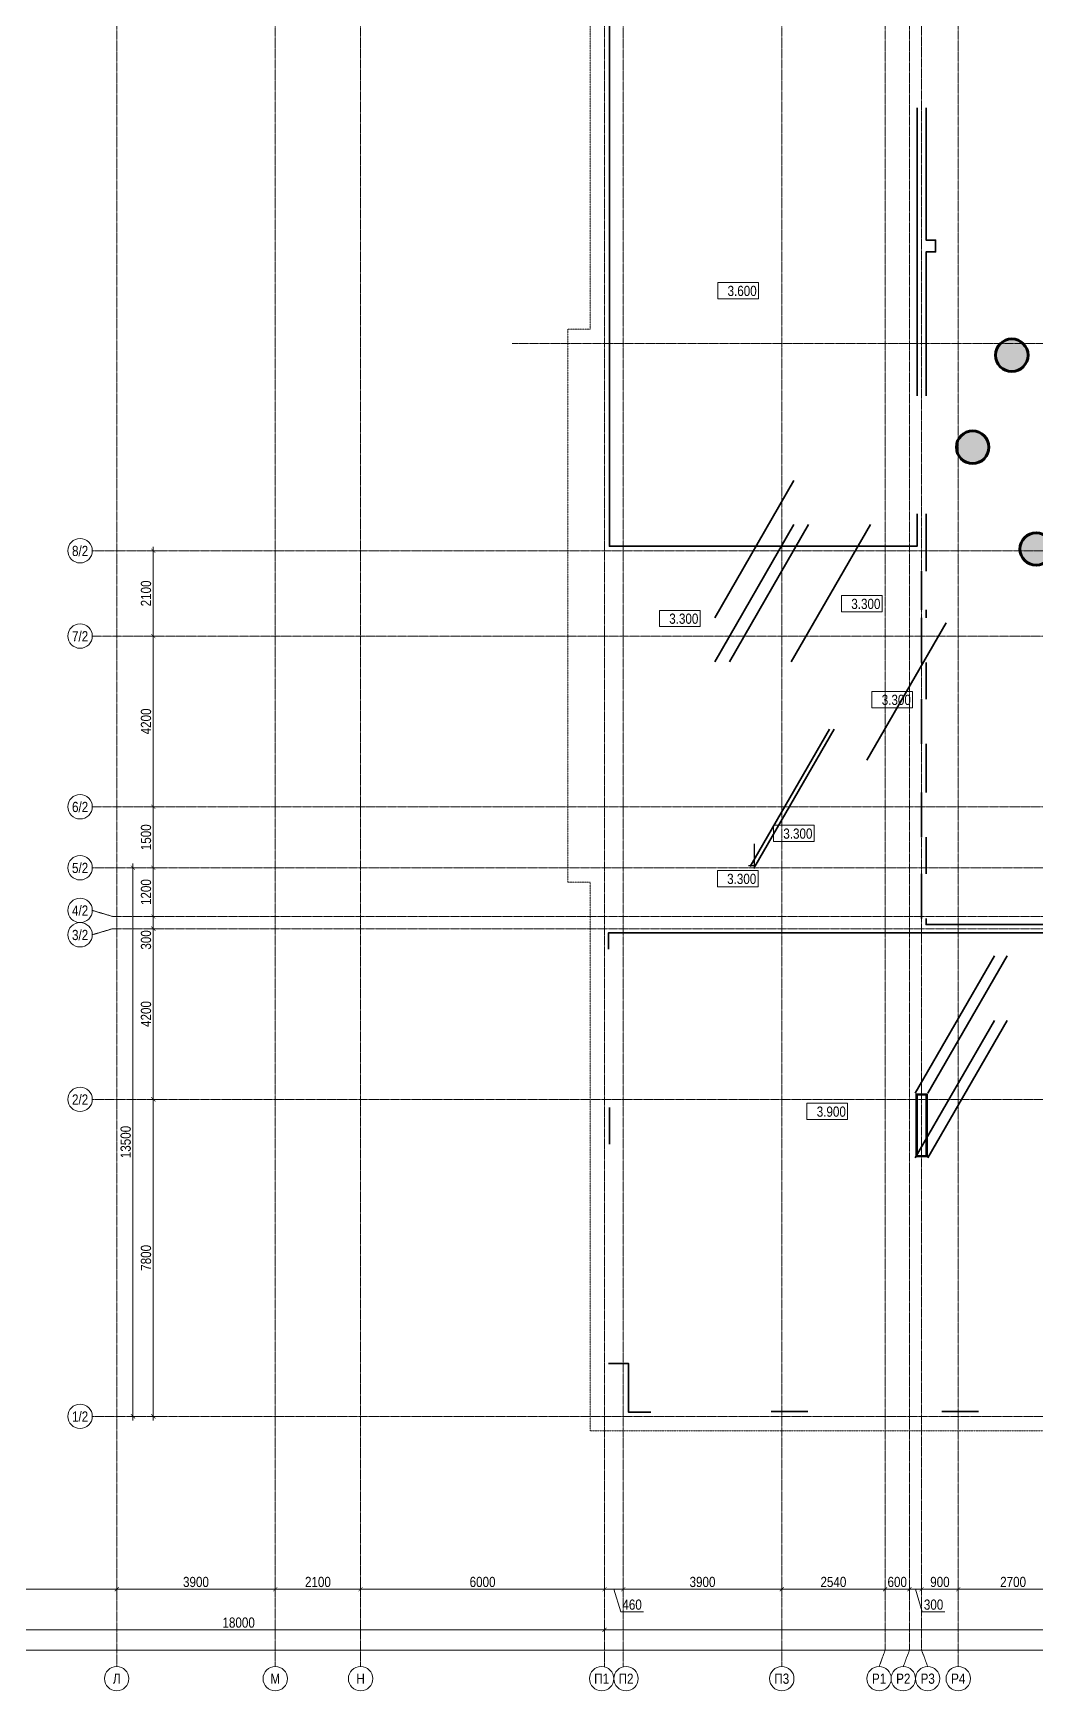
# Model space of a CAD drawing. Header units: millimetres. Extents: x -328335 to 1460319, y -208171 to 164069.
# Drawn here: x 31545 to 56209, y -6755 to 34037 of the extents above; entities that cross this region are included whole.
import ezdxf
from ezdxf import colors
from ezdxf.entities.mleader import LeaderData, LeaderLine
from ezdxf.enums import TextEntityAlignment as Align
from ezdxf.math import Vec2, Vec3

# ---------------------------------------------------------------- set-up
doc = ezdxf.new("R2010")
doc.units = ezdxf.units.MM
doc.header["$LTSCALE"] = 0.5
doc.linetypes.add('CENTER', pattern=[50.8, 31.75, -6.35, 6.35, -6.35])
doc.linetypes.add('DASHED', pattern=[19.05, 12.7, -6.35])
doc.layers.get('Defpoints').update_dxf_attribs({"color": 140})
for name, color, linetype, lineweight in [('АИ_Плинтус', 3, 'Continuous', 9), ('АР6_потолок_отм', 5, 'Continuous', 5), ('АЦ_Бафы', 8, 'Continuous', 0), ('АЦ_Выноски', 7, 'Continuous', 5), ('АЦ_Стены', 8, 'Continuous', 70), ('РД_Оси_размер', 8, 'Continuous', 0)]:
    doc.layers.add(name, color=color, linetype=linetype, lineweight=lineweight)
doc.layers.add('АИ_Т_Профиль', color=2, linetype='Continuous', lineweight=40, true_color=0xffff00)
doc.layers.add('РД_Оси_100', color=7, linetype='Continuous', lineweight=0, true_color=0x525252)
doc.layers.add('АР6_Г_профиль плитки', color=220, linetype='Continuous', lineweight=35, plot=False)
doc.layers.add('АР_Делит', color=120, linetype='Continuous', lineweight=0, plot=False)
doc.styles.add('Arial_Narrow_08', font='ARIALN.TTF', dxfattribs={"width": 0.8})
doc.styles.add('style1', font='ARIALN.TTF')
doc.styles.add('ккк', font='isocpeur.ttf', dxfattribs={"width": 0.85, "oblique": 15})
doc.dimstyles.new('Dim100_ареал', dxfattribs={"dimscale": 100, "dimtxt": 2.5, "dimasz": 1, "dimexe": 1, "dimexo": 1, "dimgap": 0.5, "dimtad": 1, "dimzin": 12, "dimdsep": 46, "dimtxsty": 'style1', "dimblk": 'ARCHTICK', "dimcen": 1, "dimdle": 1, "dimaunit": 1, "dimadec": 0, "dimazin": 3, "dimtfac": 1, "dimtmove": 1, "dimatfit": 3, "dimldrblk": 'OPEN30', "dimfxl": 2, "dimfxlon": 1, "dimtolj": 1, "dimtzin": 0, "dimlwd": 5, "dimlwe": 5, "dimarcsym": 0})

# ---------------------------------------------------------------- blocks, each defined once
blk = doc.blocks.new('A-iden')
at = {"linetype": 'Continuous', "lineweight": 5}
blk.add_circle((0, -4), 3, dxfattribs=at)
at = {"color": 0, "linetype": 'Continuous', "lineweight": 20, "style": 'ккк', "width": 0.85}
blk.add_attdef('ID', text='', height=4, dxfattribs=at).set_placement((0.31, -3.85), align=Align.MIDDLE_CENTER)
blk = doc.blocks.new('_ArchTick')
at = {"color": 0, "linetype": 'ByBlock', "const_width": 0.15}
blk.add_lwpolyline([(-0.5, -0.5), (0.5, 0.5)], dxfattribs=at)
blk = doc.blocks.new('*D265')
at = {"layer": 'Defpoints', "color": 0, "transparency": 16777216}
for p in [(28500, -3255), (33600, -3255), (33600, -4255)]:
    blk.add_point(p, dxfattribs=at)
at = {"layer": 'РД_Оси_размер', "color": 0, "lineweight": 5, "transparency": 16777216}
for p, q in [((28500, -4055), (28500, -4355)), ((33600, -4055), (33600, -4355)), ((28400, -4255), (33700, -4255))]:
    blk.add_line(p, q, dxfattribs=at)
at = {"layer": 'РД_Оси_размер', "color": 0, "lineweight": 5, "transparency": 16777216, "xscale": 100, "yscale": 100, "zscale": 100, "rotation": 180}
blk.add_blockref('_ArchTick', (28500, -4255), dxfattribs=at)
at = {"layer": 'РД_Оси_размер', "color": 0, "lineweight": 5, "transparency": 16777216, "xscale": 100, "yscale": 100, "zscale": 100}
blk.add_blockref('_ArchTick', (33600, -4255), dxfattribs=at)
at = {"layer": 'РД_Оси_размер', "color": 0, "transparency": 16777216, "insert": (31050, -4077), "char_height": 250, "attachment_point": 5, "style": 'style1'}
blk.add_mtext('\\A1;5100', dxfattribs=at)
blk = doc.blocks.new('_Open30')
at = {"color": 0, "linetype": 'ByBlock', "lineweight": -2}
for p, q in [((-1, 0.27), (0, 0)), ((0, 0), (-1, -0.27)), ((0, 0), (-1, 0))]:
    blk.add_line(p, q, dxfattribs=at)
blk = doc.blocks.new('*D266')
at = {"layer": 'Defpoints', "color": 0, "transparency": 16777216}
for p in [(33600, -3255), (37500, -3255), (37500, -4255)]:
    blk.add_point(p, dxfattribs=at)
at = {"layer": 'РД_Оси_размер', "color": 0, "lineweight": 5, "transparency": 16777216}
for p, q in [((33600, -4055), (33600, -4355)), ((37500, -4055), (37500, -4355)), ((33500, -4255), (37600, -4255))]:
    blk.add_line(p, q, dxfattribs=at)
at = {"layer": 'РД_Оси_размер', "color": 0, "lineweight": 5, "transparency": 16777216, "xscale": 100, "yscale": 100, "zscale": 100, "rotation": 180}
blk.add_blockref('_ArchTick', (33600, -4255), dxfattribs=at)
at = {"layer": 'РД_Оси_размер', "color": 0, "lineweight": 5, "transparency": 16777216, "xscale": 100, "yscale": 100, "zscale": 100}
blk.add_blockref('_ArchTick', (37500, -4255), dxfattribs=at)
at = {"layer": 'РД_Оси_размер', "color": 0, "transparency": 16777216, "insert": (35550, -4077), "char_height": 250, "attachment_point": 5, "style": 'style1'}
blk.add_mtext('\\A1;3900', dxfattribs=at)
blk = doc.blocks.new('*D267')
at = {"layer": 'Defpoints', "color": 0, "transparency": 16777216}
for p in [(37500, -3255), (39600, -3255), (39600, -4255)]:
    blk.add_point(p, dxfattribs=at)
at = {"layer": 'РД_Оси_размер', "color": 0, "lineweight": 5, "transparency": 16777216}
for p, q in [((37500, -4055), (37500, -4355)), ((39600, -4055), (39600, -4355)), ((37400, -4255), (39700, -4255))]:
    blk.add_line(p, q, dxfattribs=at)
at = {"layer": 'РД_Оси_размер', "color": 0, "lineweight": 5, "transparency": 16777216, "xscale": 100, "yscale": 100, "zscale": 100, "rotation": 180}
blk.add_blockref('_ArchTick', (37500, -4255), dxfattribs=at)
at = {"layer": 'РД_Оси_размер', "color": 0, "lineweight": 5, "transparency": 16777216, "xscale": 100, "yscale": 100, "zscale": 100}
blk.add_blockref('_ArchTick', (39600, -4255), dxfattribs=at)
at = {"layer": 'РД_Оси_размер', "color": 0, "transparency": 16777216, "insert": (38550, -4077), "char_height": 250, "attachment_point": 5, "style": 'style1'}
blk.add_mtext('\\A1;2100', dxfattribs=at)
blk = doc.blocks.new('*D268')
at = {"layer": 'Defpoints', "color": 0, "transparency": 16777216}
for p in [(39600, -3255), (45600, -3255), (45600, -4255)]:
    blk.add_point(p, dxfattribs=at)
at = {"layer": 'РД_Оси_размер', "color": 0, "lineweight": 5, "transparency": 16777216}
for p, q in [((39600, -4055), (39600, -4355)), ((45600, -4055), (45600, -4355)), ((39500, -4255), (45700, -4255))]:
    blk.add_line(p, q, dxfattribs=at)
at = {"layer": 'РД_Оси_размер', "color": 0, "lineweight": 5, "transparency": 16777216, "xscale": 100, "yscale": 100, "zscale": 100, "rotation": 180}
blk.add_blockref('_ArchTick', (39600, -4255), dxfattribs=at)
at = {"layer": 'РД_Оси_размер', "color": 0, "lineweight": 5, "transparency": 16777216, "xscale": 100, "yscale": 100, "zscale": 100}
blk.add_blockref('_ArchTick', (45600, -4255), dxfattribs=at)
at = {"layer": 'РД_Оси_размер', "color": 0, "transparency": 16777216, "insert": (42600, -4077), "char_height": 250, "attachment_point": 5, "style": 'style1'}
blk.add_mtext('\\A1;6000', dxfattribs=at)
blk = doc.blocks.new('*D269')
at = {"layer": 'Defpoints', "color": 0, "transparency": 16777216}
for p in [(45600, -3255), (46060, -3255), (46060, -4255)]:
    blk.add_point(p, dxfattribs=at)
at = {"layer": 'РД_Оси_размер', "color": 0, "lineweight": 5, "transparency": 16777216}
for p, q in [((45600, -4055), (45600, -4355)), ((46060, -4055), (46060, -4355)), ((45500, -4255), (46160, -4255)), ((45830, -4255), (45997, -4813)), ((45997, -4813), (46558, -4813))]:
    blk.add_line(p, q, dxfattribs=at)
at = {"layer": 'РД_Оси_размер', "color": 0, "lineweight": 5, "transparency": 16777216, "xscale": 100, "yscale": 100, "zscale": 100, "rotation": 180}
blk.add_blockref('_ArchTick', (45600, -4255), dxfattribs=at)
at = {"layer": 'РД_Оси_размер', "color": 0, "lineweight": 5, "transparency": 16777216, "xscale": 100, "yscale": 100, "zscale": 100}
blk.add_blockref('_ArchTick', (46060, -4255), dxfattribs=at)
at = {"layer": 'РД_Оси_размер', "color": 0, "transparency": 16777216, "insert": (46278, -4635), "char_height": 250, "attachment_point": 5, "style": 'style1'}
blk.add_mtext('\\A1;460', dxfattribs=at)
blk = doc.blocks.new('*D270')
at = {"layer": 'Defpoints', "color": 0, "transparency": 16777216}
for p in [(46060, -3255), (49960, -3255), (49960, -4255)]:
    blk.add_point(p, dxfattribs=at)
at = {"layer": 'РД_Оси_размер', "color": 0, "lineweight": 5, "transparency": 16777216}
for p, q in [((46060, -4055), (46060, -4355)), ((49960, -4055), (49960, -4355)), ((45960, -4255), (50060, -4255))]:
    blk.add_line(p, q, dxfattribs=at)
at = {"layer": 'РД_Оси_размер', "color": 0, "lineweight": 5, "transparency": 16777216, "xscale": 100, "yscale": 100, "zscale": 100, "rotation": 180}
blk.add_blockref('_ArchTick', (46060, -4255), dxfattribs=at)
at = {"layer": 'РД_Оси_размер', "color": 0, "lineweight": 5, "transparency": 16777216, "xscale": 100, "yscale": 100, "zscale": 100}
blk.add_blockref('_ArchTick', (49960, -4255), dxfattribs=at)
at = {"layer": 'РД_Оси_размер', "color": 0, "transparency": 16777216, "insert": (48010, -4077), "char_height": 250, "attachment_point": 5, "style": 'style1'}
blk.add_mtext('\\A1;3900', dxfattribs=at)
blk = doc.blocks.new('*D271')
at = {"layer": 'Defpoints', "color": 0, "transparency": 16777216}
for p in [(49960, -3255), (52500, -3255), (52500, -4255)]:
    blk.add_point(p, dxfattribs=at)
at = {"layer": 'РД_Оси_размер', "color": 0, "lineweight": 5, "transparency": 16777216}
for p, q in [((49960, -4055), (49960, -4355)), ((52500, -4055), (52500, -4355)), ((49860, -4255), (52600, -4255))]:
    blk.add_line(p, q, dxfattribs=at)
at = {"layer": 'РД_Оси_размер', "color": 0, "lineweight": 5, "transparency": 16777216, "xscale": 100, "yscale": 100, "zscale": 100, "rotation": 180}
blk.add_blockref('_ArchTick', (49960, -4255), dxfattribs=at)
at = {"layer": 'РД_Оси_размер', "color": 0, "lineweight": 5, "transparency": 16777216, "xscale": 100, "yscale": 100, "zscale": 100}
blk.add_blockref('_ArchTick', (52500, -4255), dxfattribs=at)
at = {"layer": 'РД_Оси_размер', "color": 0, "transparency": 16777216, "insert": (51230, -4077), "char_height": 250, "attachment_point": 5, "style": 'style1'}
blk.add_mtext('\\A1;2540', dxfattribs=at)
blk = doc.blocks.new('*D272')
at = {"layer": 'Defpoints', "color": 0, "transparency": 16777216}
for p in [(52500, -3255), (53100, -3255), (53100, -4255)]:
    blk.add_point(p, dxfattribs=at)
at = {"layer": 'РД_Оси_размер', "color": 0, "lineweight": 5, "transparency": 16777216}
for p, q in [((52500, -4055), (52500, -4355)), ((53100, -4055), (53100, -4355)), ((52400, -4255), (53200, -4255))]:
    blk.add_line(p, q, dxfattribs=at)
at = {"layer": 'РД_Оси_размер', "color": 0, "lineweight": 5, "transparency": 16777216, "xscale": 100, "yscale": 100, "zscale": 100, "rotation": 180}
blk.add_blockref('_ArchTick', (52500, -4255), dxfattribs=at)
at = {"layer": 'РД_Оси_размер', "color": 0, "lineweight": 5, "transparency": 16777216, "xscale": 100, "yscale": 100, "zscale": 100}
blk.add_blockref('_ArchTick', (53100, -4255), dxfattribs=at)
at = {"layer": 'РД_Оси_размер', "color": 0, "transparency": 16777216, "insert": (52800, -4077), "char_height": 250, "attachment_point": 5, "style": 'style1'}
blk.add_mtext('\\A1;600', dxfattribs=at)
blk = doc.blocks.new('*D273')
at = {"layer": 'Defpoints', "color": 0, "transparency": 16777216}
for p in [(53100, -3255), (53400, -3255), (53400, -4255)]:
    blk.add_point(p, dxfattribs=at)
at = {"layer": 'РД_Оси_размер', "color": 0, "lineweight": 5, "transparency": 16777216}
for p, q in [((53100, -4055), (53100, -4355)), ((53400, -4055), (53400, -4355)), ((53000, -4255), (53500, -4255)), ((53250, -4255), (53417, -4813)), ((53417, -4813), (53970, -4813))]:
    blk.add_line(p, q, dxfattribs=at)
at = {"layer": 'РД_Оси_размер', "color": 0, "lineweight": 5, "transparency": 16777216, "xscale": 100, "yscale": 100, "zscale": 100, "rotation": 180}
blk.add_blockref('_ArchTick', (53100, -4255), dxfattribs=at)
at = {"layer": 'РД_Оси_размер', "color": 0, "lineweight": 5, "transparency": 16777216, "xscale": 100, "yscale": 100, "zscale": 100}
blk.add_blockref('_ArchTick', (53400, -4255), dxfattribs=at)
at = {"layer": 'РД_Оси_размер', "color": 0, "transparency": 16777216, "insert": (53694, -4635), "char_height": 250, "attachment_point": 5, "style": 'style1'}
blk.add_mtext('\\A1;300', dxfattribs=at)
blk = doc.blocks.new('*D274')
at = {"layer": 'Defpoints', "color": 0, "transparency": 16777216}
for p in [(53400, -3255), (54300, -3255), (54300, -4255)]:
    blk.add_point(p, dxfattribs=at)
at = {"layer": 'РД_Оси_размер', "color": 0, "lineweight": 5, "transparency": 16777216}
for p, q in [((53400, -4055), (53400, -4355)), ((54300, -4055), (54300, -4355)), ((53300, -4255), (54400, -4255))]:
    blk.add_line(p, q, dxfattribs=at)
at = {"layer": 'РД_Оси_размер', "color": 0, "lineweight": 5, "transparency": 16777216, "xscale": 100, "yscale": 100, "zscale": 100, "rotation": 180}
blk.add_blockref('_ArchTick', (53400, -4255), dxfattribs=at)
at = {"layer": 'РД_Оси_размер', "color": 0, "lineweight": 5, "transparency": 16777216, "xscale": 100, "yscale": 100, "zscale": 100}
blk.add_blockref('_ArchTick', (54300, -4255), dxfattribs=at)
at = {"layer": 'РД_Оси_размер', "color": 0, "transparency": 16777216, "insert": (53850, -4077), "char_height": 250, "attachment_point": 5, "style": 'style1'}
blk.add_mtext('\\A1;900', dxfattribs=at)
blk = doc.blocks.new('*D186')
at = {"layer": 'Defpoints', "color": 0, "transparency": 16777216}
for p in [(54300, -3255), (57000, -3255), (57000, -4255)]:
    blk.add_point(p, dxfattribs=at)
at = {"layer": 'РД_Оси_размер', "color": 0, "lineweight": 5, "transparency": 16777216}
for p, q in [((54300, -4055), (54300, -4355)), ((57000, -4055), (57000, -4355)), ((54200, -4255), (57100, -4255))]:
    blk.add_line(p, q, dxfattribs=at)
at = {"layer": 'РД_Оси_размер', "color": 0, "lineweight": 5, "transparency": 16777216, "xscale": 100, "yscale": 100, "zscale": 100, "rotation": 180}
blk.add_blockref('_ArchTick', (54300, -4255), dxfattribs=at)
at = {"layer": 'РД_Оси_размер', "color": 0, "lineweight": 5, "transparency": 16777216, "xscale": 100, "yscale": 100, "zscale": 100}
blk.add_blockref('_ArchTick', (57000, -4255), dxfattribs=at)
at = {"layer": 'РД_Оси_размер', "color": 0, "transparency": 16777216, "insert": (55650, -4077), "char_height": 250, "attachment_point": 5, "style": 'style1'}
blk.add_mtext('\\A1;2700', dxfattribs=at)
blk = doc.blocks.new('*D24')
at = {"layer": 'Defpoints', "color": 0, "transparency": 16777216}
for p in [(0, -3255), (114600, -3255), (114600, -5755)]:
    blk.add_point(p, dxfattribs=at)
at = {"layer": 'РД_Оси_размер', "color": 0, "lineweight": 5, "transparency": 16777216}
for p, q in [((0, -5555), (0, -5855)), ((114600, -5555), (114600, -5855)), ((-100, -5755), (114700, -5755))]:
    blk.add_line(p, q, dxfattribs=at)
at = {"layer": 'РД_Оси_размер', "color": 0, "lineweight": 5, "transparency": 16777216, "xscale": 100, "yscale": 100, "zscale": 100, "rotation": 180}
blk.add_blockref('_ArchTick', (0, -5755), dxfattribs=at)
at = {"layer": 'РД_Оси_размер', "color": 0, "lineweight": 5, "transparency": 16777216, "xscale": 100, "yscale": 100, "zscale": 100}
blk.add_blockref('_ArchTick', (114600, -5755), dxfattribs=at)
at = {"layer": 'РД_Оси_размер', "color": 0, "transparency": 16777216, "insert": (57300, -5577), "char_height": 250, "attachment_point": 5, "style": 'style1'}
blk.add_mtext('\\A1;114600', dxfattribs=at)
blk = doc.blocks.new('*D37')
at = {"layer": 'Defpoints', "color": 0, "transparency": 16777216}
for p in [(34000, 13500), (37500, 13500), (37500, 0)]:
    blk.add_point(p, dxfattribs=at)
at = {"layer": 'РД_Оси_размер', "color": 0, "lineweight": 5, "transparency": 16777216}
for p, q in [((34200, 13500), (33900, 13500)), ((34000, -100), (34000, 13600)), ((34200, 0), (33900, 0))]:
    blk.add_line(p, q, dxfattribs=at)
at = {"layer": 'РД_Оси_размер', "color": 0, "lineweight": 5, "transparency": 16777216, "xscale": 100, "yscale": 100, "zscale": 100}
for p, rotation in [((34000, 13500), 90), ((34000, 0), 270)]:
    blk.add_blockref('_ArchTick', p, dxfattribs=dict(at, rotation=rotation))
at = {"layer": 'РД_Оси_размер', "color": 0, "transparency": 16777216, "insert": (33822, 6750), "char_height": 250, "attachment_point": 5, "rotation": 90, "style": 'style1'}
blk.add_mtext('\\A1;13500', dxfattribs=at)
blk = doc.blocks.new('*D293')
at = {"layer": 'Defpoints', "color": 0, "transparency": 16777216}
for p in [(36000, 21300), (34500, 19200), (36000, 19200)]:
    blk.add_point(p, dxfattribs=at)
at = {"layer": 'РД_Оси_размер', "color": 0, "lineweight": 5, "transparency": 16777216}
for p, q in [((34700, 21300), (34400, 21300)), ((34500, 21400), (34500, 19100)), ((34700, 19200), (34400, 19200))]:
    blk.add_line(p, q, dxfattribs=at)
at = {"layer": 'РД_Оси_размер', "color": 0, "lineweight": 5, "transparency": 16777216, "xscale": 100, "yscale": 100, "zscale": 100}
for p, rotation in [((34500, 21300), 90), ((34500, 19200), 270)]:
    blk.add_blockref('_ArchTick', p, dxfattribs=dict(at, rotation=rotation))
at = {"layer": 'РД_Оси_размер', "color": 0, "transparency": 16777216, "insert": (34322, 20250), "char_height": 250, "attachment_point": 5, "rotation": 90, "style": 'style1'}
blk.add_mtext('\\A1;2100', dxfattribs=at)
blk = doc.blocks.new('*D38')
at = {"layer": 'Defpoints', "color": 0, "transparency": 16777216}
for p in [(36000, 19200), (34500, 15000), (36000, 15000)]:
    blk.add_point(p, dxfattribs=at)
at = {"layer": 'РД_Оси_размер', "color": 0, "lineweight": 5, "transparency": 16777216}
for p, q in [((34700, 19200), (34400, 19200)), ((34500, 19300), (34500, 14900)), ((34700, 15000), (34400, 15000))]:
    blk.add_line(p, q, dxfattribs=at)
at = {"layer": 'РД_Оси_размер', "color": 0, "lineweight": 5, "transparency": 16777216, "xscale": 100, "yscale": 100, "zscale": 100}
for p, rotation in [((34500, 19200), 90), ((34500, 15000), 270)]:
    blk.add_blockref('_ArchTick', p, dxfattribs=dict(at, rotation=rotation))
at = {"layer": 'РД_Оси_размер', "color": 0, "transparency": 16777216, "insert": (34322, 17100), "char_height": 250, "attachment_point": 5, "rotation": 90, "style": 'style1'}
blk.add_mtext('\\A1;4200', dxfattribs=at)
blk = doc.blocks.new('*D294')
at = {"layer": 'Defpoints', "color": 0, "transparency": 16777216}
for p in [(36000, 15000), (34500, 13500), (36000, 13500)]:
    blk.add_point(p, dxfattribs=at)
at = {"layer": 'РД_Оси_размер', "color": 0, "lineweight": 5, "transparency": 16777216}
for p, q in [((34500, 15100), (34500, 13400)), ((34700, 15000), (34400, 15000)), ((34700, 13500), (34400, 13500))]:
    blk.add_line(p, q, dxfattribs=at)
at = {"layer": 'РД_Оси_размер', "color": 0, "lineweight": 5, "transparency": 16777216, "xscale": 100, "yscale": 100, "zscale": 100}
for p, rotation in [((34500, 15000), 90), ((34500, 13500), 270)]:
    blk.add_blockref('_ArchTick', p, dxfattribs=dict(at, rotation=rotation))
at = {"layer": 'РД_Оси_размер', "color": 0, "transparency": 16777216, "insert": (34322, 14250), "char_height": 250, "attachment_point": 5, "rotation": 90, "style": 'style1'}
blk.add_mtext('\\A1;1500', dxfattribs=at)
blk = doc.blocks.new('*D295')
at = {"layer": 'Defpoints', "color": 0, "transparency": 16777216}
for p in [(36000, 13500), (34500, 12300), (36000, 12300)]:
    blk.add_point(p, dxfattribs=at)
at = {"layer": 'РД_Оси_размер', "color": 0, "lineweight": 5, "transparency": 16777216}
for p, q in [((34700, 13500), (34400, 13500)), ((34500, 13600), (34500, 12200)), ((34700, 12300), (34400, 12300))]:
    blk.add_line(p, q, dxfattribs=at)
at = {"layer": 'РД_Оси_размер', "color": 0, "lineweight": 5, "transparency": 16777216, "xscale": 100, "yscale": 100, "zscale": 100}
for p, rotation in [((34500, 13500), 90), ((34500, 12300), 270)]:
    blk.add_blockref('_ArchTick', p, dxfattribs=dict(at, rotation=rotation))
at = {"layer": 'РД_Оси_размер', "color": 0, "transparency": 16777216, "insert": (34322, 12900), "char_height": 250, "attachment_point": 5, "rotation": 90, "style": 'style1'}
blk.add_mtext('\\A1;1200', dxfattribs=at)
blk = doc.blocks.new('*D296')
at = {"layer": 'Defpoints', "color": 0, "transparency": 16777216}
for p in [(36000, 12300), (34500, 12000), (36000, 12000)]:
    blk.add_point(p, dxfattribs=at)
at = {"layer": 'РД_Оси_размер', "color": 0, "lineweight": 5, "transparency": 16777216}
for p, q in [((34700, 12300), (34400, 12300)), ((34500, 12400), (34500, 11900)), ((34700, 12000), (34400, 12000))]:
    blk.add_line(p, q, dxfattribs=at)
at = {"layer": 'РД_Оси_размер', "color": 0, "lineweight": 5, "transparency": 16777216, "xscale": 100, "yscale": 100, "zscale": 100}
for p, rotation in [((34500, 12300), 90), ((34500, 12000), 270)]:
    blk.add_blockref('_ArchTick', p, dxfattribs=dict(at, rotation=rotation))
at = {"layer": 'РД_Оси_размер', "color": 0, "transparency": 16777216, "insert": (34322, 11723), "char_height": 250, "attachment_point": 5, "rotation": 90, "style": 'style1'}
blk.add_mtext('\\A1;300', dxfattribs=at)
blk = doc.blocks.new('*D297')
at = {"layer": 'Defpoints', "color": 0, "transparency": 16777216}
for p in [(36000, 12000), (34500, 7800), (36000, 7800)]:
    blk.add_point(p, dxfattribs=at)
at = {"layer": 'РД_Оси_размер', "color": 0, "lineweight": 5, "transparency": 16777216}
for p, q in [((34700, 12000), (34400, 12000)), ((34500, 12100), (34500, 7700)), ((34700, 7800), (34400, 7800))]:
    blk.add_line(p, q, dxfattribs=at)
at = {"layer": 'РД_Оси_размер', "color": 0, "lineweight": 5, "transparency": 16777216, "xscale": 100, "yscale": 100, "zscale": 100}
for p, rotation in [((34500, 12000), 90), ((34500, 7800), 270)]:
    blk.add_blockref('_ArchTick', p, dxfattribs=dict(at, rotation=rotation))
at = {"layer": 'РД_Оси_размер', "color": 0, "transparency": 16777216, "insert": (34322, 9900), "char_height": 250, "attachment_point": 5, "rotation": 90, "style": 'style1'}
blk.add_mtext('\\A1;4200', dxfattribs=at)
blk = doc.blocks.new('*D298')
at = {"layer": 'Defpoints', "color": 0, "transparency": 16777216}
for p in [(36000, 7800), (34500, 0), (36000, 0)]:
    blk.add_point(p, dxfattribs=at)
at = {"layer": 'РД_Оси_размер', "color": 0, "lineweight": 5, "transparency": 16777216}
for p, q in [((34700, 7800), (34400, 7800)), ((34500, 7900), (34500, -100)), ((34700, 0), (34400, 0))]:
    blk.add_line(p, q, dxfattribs=at)
at = {"layer": 'РД_Оси_размер', "color": 0, "lineweight": 5, "transparency": 16777216, "xscale": 100, "yscale": 100, "zscale": 100}
for p, rotation in [((34500, 7800), 90), ((34500, 0), 270)]:
    blk.add_blockref('_ArchTick', p, dxfattribs=dict(at, rotation=rotation))
at = {"layer": 'РД_Оси_размер', "color": 0, "transparency": 16777216, "insert": (34322, 3900), "char_height": 250, "attachment_point": 5, "rotation": 90, "style": 'style1'}
blk.add_mtext('\\A1;7800', dxfattribs=at)
blk = doc.blocks.new('*D44')
at = {"layer": 'Defpoints', "color": 0, "transparency": 16777216}
for p in [(27600, -3255), (45600, -3253), (45600, -5255)]:
    blk.add_point(p, dxfattribs=at)
at = {"layer": 'РД_Оси_размер', "color": 0, "lineweight": 5, "transparency": 16777216}
for p, q in [((27500, -5255), (45700, -5255)), ((27600, -5055), (27600, -5355)), ((45600, -5055), (45600, -5355))]:
    blk.add_line(p, q, dxfattribs=at)
at = {"layer": 'РД_Оси_размер', "color": 0, "lineweight": 5, "transparency": 16777216, "xscale": 100, "yscale": 100, "zscale": 100, "rotation": 180}
blk.add_blockref('_ArchTick', (27600, -5255), dxfattribs=at)
at = {"layer": 'РД_Оси_размер', "color": 0, "lineweight": 5, "transparency": 16777216, "xscale": 100, "yscale": 100, "zscale": 100}
blk.add_blockref('_ArchTick', (45600, -5255), dxfattribs=at)
at = {"layer": 'РД_Оси_размер', "color": 0, "transparency": 16777216, "insert": (36600, -5077), "char_height": 250, "attachment_point": 5, "style": 'style1'}
blk.add_mtext('\\A1;18000', dxfattribs=at)
blk = doc.blocks.new('*D40')
at = {"layer": 'Defpoints', "color": 0, "transparency": 16777216}
for p in [(45600, -3255), (83100, -3255), (83100, -5255)]:
    blk.add_point(p, dxfattribs=at)
at = {"layer": 'РД_Оси_размер', "color": 0, "lineweight": 5, "transparency": 16777216}
for p, q in [((45500, -5255), (83200, -5255)), ((45600, -5055), (45600, -5355)), ((83100, -5055), (83100, -5355))]:
    blk.add_line(p, q, dxfattribs=at)
at = {"layer": 'РД_Оси_размер', "color": 0, "lineweight": 5, "transparency": 16777216, "xscale": 100, "yscale": 100, "zscale": 100, "rotation": 180}
blk.add_blockref('_ArchTick', (45600, -5255), dxfattribs=at)
at = {"layer": 'РД_Оси_размер', "color": 0, "lineweight": 5, "transparency": 16777216, "xscale": 100, "yscale": 100, "zscale": 100}
blk.add_blockref('_ArchTick', (83100, -5255), dxfattribs=at)
at = {"layer": 'РД_Оси_размер', "color": 0, "transparency": 16777216, "insert": (64350, -5077), "char_height": 250, "attachment_point": 5, "style": 'style1'}
blk.add_mtext('\\A1;37500', dxfattribs=at)
blk = doc.blocks.new('Отметка_план')
at = {"color": 7, "lineweight": 5}
blk.add_lwpolyline([(0, 0), (10, 0), (10, 4), (0, 4)], close=True, dxfattribs=at)
at = {"style": 'Arial_Narrow_08', "width": 0.8}
blk.add_attdef('OTMG', text='', height=2.5, dxfattribs=at).set_placement((9.06, 0.7), align=Align.RIGHT)
blk = doc.blocks.new('Баф_ор1_800')
at = {"layer": 'АЦ_Стены', "true_color": 0xee6119}
h = blk.add_hatch(color=32, dxfattribs=at)
h.dxf.hatch_style = 1
h.paths.add_polyline_path([(400, 0, 1), (-400, 0, 1)])
at = {"layer": 'АЦ_Стены', "color": 32, "true_color": 0xee6119}
blk.add_circle((0, 0), 400, dxfattribs=at)
blk = doc.blocks.new('_Dot')
at = {"color": 0, "linetype": 'ByBlock', "lineweight": -2}
blk.add_line((-0.5, 0), (-1, 0), dxfattribs=at)
at = {"color": 0, "linetype": 'ByBlock', "const_width": 0.5}
blk.add_lwpolyline([(-0.25, 0, 1), (0.25, 0, 1)], format="xyb", close=True, dxfattribs=at)
blk = doc.blocks.new('СОШ_2200_АР_ОСИ_М100_28.05.24')
at = {"layer": 'АР_Делит', "color": 5, "linetype": 'DASHED'}
blk.add_lwpolyline([(114955, 135155), (114955, -355), (93595.036, -355), (93595.036, 13855), (94145, 13855), (94145, 68320), (66055, 68320), (66055, 13857.73), (83455, 13857.73), (83455, -355), (45245, -355), (45245, 13145), (44695, 13145), (44695, 26755), (45245, 26755), (45245, 68320), (20455, 68320), (20455, 26755), (27955, 26755), (27955, 13145), (-355, 13145), (-355, 100855), (37145, 100855), (37145, 129155)], dxfattribs=at)
at = {"layer": 'РД_Оси_100', "color": 8, "linetype": 'CENTER', "true_color": 0x808080}
for p, q in [((37500, -6155), (37500, 139938.679)), ((39600, -6155), (39600, 139938.679)), ((49960, -6155), (49960, 139938.679)), ((43327.994, 26400), (71363.995, 26400)), ((71363.995, 19200), (33000, 19200)), ((71363.995, 15000), (33000, 15000)), ((33000, 13500), (85055, 13500)), ((33000, 7800), (85055, 7800)), ((33000, 0), (85055, 0))]:
    blk.add_line(p, q, dxfattribs=at)
for points in [[(33600, 139938.679), (33600, -6155)], [(45530, 139938.679), (45600, 139538.679), (45600, -6163.457)], [(46060, -6163.105), (46060, 139538.679), (46130, 139938.679)], [(52500, 139938.679), (52500, -5755), (52358.276, -6155)], [(53100, 139938.679), (53100, -5755), (52949.266, -6155)], [(54300, 139938.679), (54300, -6155)], [(53400, 70753.904), (53400, -5755), (53550, -6155)], [(33000, 21300), (71363.995, 21300)], [(85055, 12300), (33500, 12300), (33000, 12450)], [(85055, 12000), (33500, 12000), (33000, 11850)]]:
    blk.add_lwpolyline(points, dxfattribs=at)
at = {"layer": 'РД_Оси_100', "color": 0}
ref = blk.add_blockref('A-iden', (32700, 21700), dxfattribs=dict(at, xscale=100, yscale=100, zscale=100))
ref.add_attrib('ID', '8/2', dxfattribs={"layer": '0', "linetype": 'Continuous', "height": 250, "style": 'style1'}).set_placement((32700, 21300), align=Align.MIDDLE)
ref = blk.add_blockref('A-iden', (32700, 19600), dxfattribs=dict(at, xscale=100, yscale=100, zscale=100))
ref.add_attrib('ID', '7/2', dxfattribs={"layer": '0', "linetype": 'Continuous', "height": 250, "style": 'style1'}).set_placement((32700, 19200), align=Align.MIDDLE)
ref = blk.add_blockref('A-iden', (32700, 15400), dxfattribs=dict(at, xscale=100, yscale=100, zscale=100))
ref.add_attrib('ID', '6/2', dxfattribs={"layer": '0', "linetype": 'Continuous', "height": 250, "style": 'style1'}).set_placement((32700, 15000), align=Align.MIDDLE)
ref = blk.add_blockref('A-iden', (32700, 13900), dxfattribs=dict(at, xscale=100, yscale=100, zscale=100))
ref.add_attrib('ID', '5/2', dxfattribs={"layer": '0', "linetype": 'Continuous', "height": 250, "style": 'style1'}).set_placement((32700, 13500), align=Align.MIDDLE)
ref = blk.add_blockref('A-iden', (32700, 12850), dxfattribs=dict(at, xscale=100, yscale=100, zscale=100))
ref.add_attrib('ID', '4/2', dxfattribs={"layer": '0', "linetype": 'Continuous', "height": 250, "style": 'style1'}).set_placement((32700, 12450), align=Align.MIDDLE)
ref = blk.add_blockref('A-iden', (32700, 12250), dxfattribs=dict(at, xscale=100, yscale=100, zscale=100))
ref.add_attrib('ID', '3/2', dxfattribs={"layer": '0', "linetype": 'Continuous', "height": 250, "style": 'style1'}).set_placement((32700, 11850), align=Align.MIDDLE)
ref = blk.add_blockref('A-iden', (32700, 8200), dxfattribs=dict(at, xscale=100, yscale=100, zscale=100))
ref.add_attrib('ID', '2/2', dxfattribs={"layer": '0', "linetype": 'Continuous', "height": 250, "style": 'style1'}).set_placement((32700, 7800), align=Align.MIDDLE)
ref = blk.add_blockref('A-iden', (32700, 400), dxfattribs=dict(at, xscale=100, yscale=100, zscale=100))
ref.add_attrib('ID', '1/2', dxfattribs={"layer": '0', "linetype": 'Continuous', "height": 250, "style": 'style1'}).set_placement((32700, 0), align=Align.MIDDLE)
ref = blk.add_blockref('A-iden', (33600, -6054.999), dxfattribs=dict(at, xscale=100, yscale=100, zscale=100))
ref.add_attrib('ID', 'Л', dxfattribs={"layer": '0', "linetype": 'Continuous', "height": 250, "style": 'style1'}).set_placement((33600, -6454.999), align=Align.MIDDLE)
ref = blk.add_blockref('A-iden', (37500, -6054.999), dxfattribs=dict(at, xscale=100, yscale=100, zscale=100))
ref.add_attrib('ID', 'М', dxfattribs={"layer": '0', "linetype": 'Continuous', "height": 250, "style": 'style1'}).set_placement((37500, -6454.999), align=Align.MIDDLE)
ref = blk.add_blockref('A-iden', (39600, -6054.999), dxfattribs=dict(at, xscale=100, yscale=100, zscale=100))
ref.add_attrib('ID', 'Н', dxfattribs={"layer": '0', "linetype": 'Continuous', "height": 250, "style": 'style1'}).set_placement((39600, -6454.999), align=Align.MIDDLE)
ref = blk.add_blockref('A-iden', (45529.266, -6054.999), dxfattribs=dict(at, xscale=100, yscale=100, zscale=100))
ref.add_attrib('ID', 'П1', dxfattribs={"layer": '0', "linetype": 'Continuous', "height": 250, "style": 'style1'}).set_placement((45529.266, -6454.999), align=Align.MIDDLE)
at = {"layer": 'РД_Оси_100', "color": 1}
ref = blk.add_blockref('A-iden', (46129.266, -6054.999), dxfattribs=dict(at, xscale=100, yscale=100, zscale=100))
ref.add_attrib('ID', 'П2', dxfattribs={"layer": '0', "linetype": 'Continuous', "height": 250, "style": 'style1'}).set_placement((46129.266, -6454.999), align=Align.MIDDLE)
ref = blk.add_blockref('A-iden', (49960, -6054.999), dxfattribs=dict(at, xscale=100, yscale=100, zscale=100))
ref.add_attrib('ID', 'П3', dxfattribs={"layer": '0', "linetype": 'Continuous', "height": 250, "style": 'style1'}).set_placement((49960, -6454.999), align=Align.MIDDLE)
at = {"layer": 'РД_Оси_100', "color": 0}
ref = blk.add_blockref('A-iden', (52353.771, -6054.966), dxfattribs=dict(at, xscale=100, yscale=100, zscale=100))
ref.add_attrib('ID', 'Р1', dxfattribs={"layer": '0', "linetype": 'Continuous', "height": 250, "style": 'style1'}).set_placement((52353.771, -6454.966), align=Align.MIDDLE)
ref = blk.add_blockref('A-iden', (52948.532, -6054.999), dxfattribs=dict(at, xscale=100, yscale=100, zscale=100))
ref.add_attrib('ID', 'Р2', dxfattribs={"layer": '0', "linetype": 'Continuous', "height": 250, "style": 'style1'}).set_placement((52948.532, -6454.999), align=Align.MIDDLE)
ref = blk.add_blockref('A-iden', (53549.266, -6054.999), dxfattribs=dict(at, xscale=100, yscale=100, zscale=100))
ref.add_attrib('ID', 'Р3', dxfattribs={"layer": '0', "linetype": 'Continuous', "height": 250, "style": 'style1'}).set_placement((53549.266, -6454.999), align=Align.MIDDLE)
ref = blk.add_blockref('A-iden', (54300.734, -6054.999), dxfattribs=dict(at, xscale=100, yscale=100, zscale=100))
ref.add_attrib('ID', 'Р4', dxfattribs={"layer": '0', "linetype": 'Continuous', "height": 250, "style": 'style1'}).set_placement((54300.734, -6454.999), align=Align.MIDDLE)
at = {"layer": 'РД_Оси_размер'}
for base, p1, p2, picture, middle in [((34500, 19200), (36000, 21300), (36000, 19200), '*D293', (34322.357, 20250)), ((34500, 15000), (36000, 19200), (36000, 15000), '*D38', (34322.357, 17100)), ((34500, 13500), (36000, 15000), (36000, 13500), '*D294', (34322.357, 14250)), ((34000, 13500), (37500, 0), (37500.05, 13500), '*D37', (33822.357, 6750)), ((34500, 12300), (36000, 13500), (36000, 12300), '*D295', (34322.357, 12900)), ((34500, 7800), (36000, 12000), (36000, 7800), '*D297', (34322.357, 9900)), ((34500, 0), (36000, 7800), (36000, 0), '*D298', (34322.357, 3900))]:
    dim = blk.add_linear_dim(base=base, p1=p1, p2=p2, angle=90, dimstyle='Dim100_ареал', dxfattribs=at)
    dim.commit()
    dim.dimension.update_dxf_attribs({"geometry": picture, "text_midpoint": middle})
dim = blk.add_linear_dim(base=(34500, 12000), p1=(36000, 12300), p2=(36000, 12000), angle=90, dimstyle='Dim100_ареал', dxfattribs=at)
dim.commit()
dim.dimension.update_dxf_attribs({"geometry": '*D296', "text_midpoint": (34500, 11722.861), "dimtype": 160})
for base, p1, p2, picture, middle in [((114600, -5755), (0, -3255), (114600, -3255), '*D24', (57300, -5577.357)), ((45600, -5255), (27600, -3255), (45600, -3253.064), '*D44', (36600, -5077.357)), ((33600, -4255), (28500, -3255), (33600, -3255), '*D265', (31050, -4077.357)), ((37500, -4255), (33600, -3255), (37500, -3255), '*D266', (35550, -4077.357)), ((39600, -4255), (37500, -3255), (39600, -3255), '*D267', (38550, -4077.357)), ((45600, -4255), (39600, -3255), (45600, -3255), '*D268', (42600, -4077.357)), ((46060, -4255), (45600, -3255), (46060, -3255), '*D269', (46047.379, -4635.286)), ((83100, -5255), (45600, -3255), (83100, -3255), '*D40', (64350, -5077.357)), ((49960, -4255), (46060, -3255), (49960, -3255), '*D270', (48010, -4077.357)), ((52500, -4255), (49960, -3255), (52500, -3255), '*D271', (51230, -4077.357)), ((53100, -4255), (52500, -3255), (53100, -3255), '*D272', (52800, -4077.357)), ((53400, -4255), (53100, -3255), (53400, -3255), '*D273', (53467.379, -4635.286)), ((54300, -4255), (53400, -3255), (54300, -3255), '*D274', (53850, -4077.357)), ((57000, -4255), (54300, -3255), (57000, -3255), '*D186', (55650, -4077.357))]:
    dim = blk.add_linear_dim(base=base, p1=p1, p2=p2, dimstyle='Dim100_ареал', dxfattribs=at)
    dim.commit()
    dim.dimension.update_dxf_attribs({"geometry": picture, "text_midpoint": middle})

msp = doc.modelspace()

# ---------------------------------------------------------------- linework, layer by layer
at = {"layer": 'Defpoints'}
for p, q in [((49280, 14089.995), (49280, 13482.309)), ((49280, 13550), (49137.379, 13550))]:
    msp.add_line(p, q, dxfattribs=at)
msp.add_lwpolyline([(53265, 7935), (53535, 7935), (53535, 6385), (53265, 6385)], close=True, dxfattribs=at)
at = {"layer": 'АИ_Плинтус', "color": 24, "linetype": 'ByBlock', "lineweight": 35, "true_color": 0xa52900}
for points in [[(53290, 22210.005), (53290, 21410.003), (45720, 21409.995), (45720, 36200), (53070, 36200), (53070, 35830), (53290, 35830), (53290, 35100)], [(53290, 32200), (53290, 25110.005)], [(53510, 25110.005), (53510, 28655), (53745.003, 28655), (53745.003, 28945), (53510, 28945), (53510, 32200)], [(53510, 20800), (53510, 22210.005)], [(53510, 19650), (53510, 19850)], [(53510, 17650.008), (53510, 18550)], [(56900, 16690), (56900.001, 12100.009), (53510, 12100.009), (53510, 12250)], [(53510, 15350.008), (53510, 16550.008)], [(53510, 13350.008), (53510, 14250.008)]]:
    msp.add_lwpolyline(points, dxfattribs=at)
at = {"layer": 'АИ_Плинтус', "color": 160, "linetype": 'ByBlock', "lineweight": 35, "true_color": 0x003fff}
for points in [[(45700, 11500), (45700, 11900.006), (60800.004, 11900.007)], [(45720, 6700), (45720, 7600)], [(46740, 100), (46190, 100), (46190, 1300), (45700, 1300)], [(50600, 120), (49700, 120)], [(54800, 120), (53900, 120)]]:
    msp.add_lwpolyline(points, dxfattribs=at)
msp.add_lwpolyline([(53290, 7910), (53510, 7910), (53510, 6410), (53290, 6410)], close=True, dxfattribs=at)
at = {"layer": 'АИ_Т_Профиль', "linetype": 'ByBlock', "lineweight": 35}
for points in [[(53400, 19850), (53400, 20800)], [(53400, 18550), (53400, 19650)], [(53400, 16550), (53400, 17650.008)], [(53400, 14250.008), (53400, 15350.008)], [(53400, 12250), (53400, 13350)]]:
    msp.add_lwpolyline(points, dxfattribs=at)
at = {"layer": 'АР6_Г_профиль плитки'}
for points in [[(48310, 19650.001), (50260, 23027.5)], [(48310, 18570.495), (50260, 21947.994)], [(48670, 18570.495), (50620, 21947.994)], [(50189.999, 18570), (52139.999, 21947.499)], [(52050, 16149.995), (54000, 19527.494)], [(49180, 13530), (51130, 16907.499)], [(49300, 13530), (51250, 16907.499)], [(53245, 7955), (55195, 11332.499)], [(53555, 7955), (55505, 11332.499)], [(53245, 6365), (55195, 9742.499)], [(53555, 6365), (55505, 9742.499)]]:
    msp.add_lwpolyline(points, dxfattribs=at)

# ---------------------------------------------------------------- block references
at = {"layer": 'АР6_потолок_отм'}
ref = msp.add_blockref('Отметка_план', (48385.357, 27498.845), dxfattribs=dict(at, xscale=100, yscale=100, zscale=100))
ref.add_attrib('OTMG', '3.600', dxfattribs={"layer": '0', "color": 0, "height": 250, "style": 'style1'}).set_placement((49342.775, 27818.661), align=Align.TOP_RIGHT)
ref = msp.add_blockref('Отметка_план', (51429.136, 19797.295), dxfattribs=dict(at, xscale=100, yscale=100, zscale=100))
ref.add_attrib('OTMG', '3.300', dxfattribs={"layer": '0', "color": 0, "height": 250, "style": 'style1'}).set_placement((52386.554, 20117.111), align=Align.TOP_RIGHT)
ref = msp.add_blockref('Отметка_план', (46950.693, 19433.451), dxfattribs=dict(at, xscale=100, yscale=100, zscale=100))
ref.add_attrib('OTMG', '3.300', dxfattribs={"layer": '0', "color": 0, "height": 250, "style": 'style1'}).set_placement((47908.111, 19753.268), align=Align.TOP_RIGHT)
ref = msp.add_blockref('Отметка_план', (52178.394, 17436.434), dxfattribs=dict(at, xscale=100, yscale=100, zscale=100))
ref.add_attrib('OTMG', '3.300', dxfattribs={"layer": '0', "color": 0, "height": 250, "style": 'style1'}).set_placement((53135.812, 17756.25), align=Align.TOP_RIGHT)
ref = msp.add_blockref('Отметка_план', (49756.67, 14144.481), dxfattribs=dict(at, xscale=100, yscale=100, zscale=100))
ref.add_attrib('OTMG', '3.300', dxfattribs={"layer": '0', "color": 0, "height": 250, "style": 'style1'}).set_placement((50714.088, 14464.298), align=Align.TOP_RIGHT)
ref = msp.add_blockref('Отметка_план', (48375.158, 13031.264), dxfattribs=dict(at, xscale=100, yscale=100, zscale=100))
ref.add_attrib('OTMG', '3.300', dxfattribs={"layer": '0', "color": 0, "height": 250, "style": 'style1'}).set_placement((49332.576, 13351.081), align=Align.TOP_RIGHT)
ref = msp.add_blockref('Отметка_план', (50578.924, 7303.086), dxfattribs=dict(at, xscale=100, yscale=100, zscale=100))
ref.add_attrib('OTMG', '3.900', dxfattribs={"layer": '0', "color": 0, "height": 250, "style": 'style1'}).set_placement((51536.342, 7622.903), align=Align.TOP_RIGHT)
at = {"layer": 'АЦ_Бафы'}
for p in [(55618.496, 26112.055), (54654.539, 23847.166), (56217.499, 21342.963)]:
    msp.add_blockref('Баф_ор1_800', p, dxfattribs=at)
at = {"layer": 'РД_Оси_100'}
msp.add_blockref('СОШ_2200_АР_ОСИ_М100_28.05.24', (0, 0), dxfattribs=at)

# ---------------------------------------------------------------- leaders
at = {"layer": 'АЦ_Выноски'}
ml = msp.add_multileader_mtext('Standard', dxfattribs=at)
ml.set_content('\\pxa0.66667;Аккустические подвесные панели \\Pиз минерального стекловолокна. \\P\\pt10;%%C800, %%C1200мм. Акцентный цвет: {\\C240;\\c2367469;NSC S 0570-Y20R}', color=256, style='style1')
ml.set_leader_properties(color=256)
ml.set_arrow_properties(name='DOT')
ml.build(insert=Vec2(0, 0))
ml.multileader.update_dxf_attribs({"has_dogleg": 0, "text_left_attachment_type": 6, "text_right_attachment_type": 6, "arrow_head_size": 200, "scale": 100})
ctx = ml.context
ctx.base_point, ctx.scale, ctx.char_height, ctx.arrow_head_size, ctx.landing_gap_size, ctx.plane_origin, ctx.plane_x_axis, ctx.plane_y_axis = Vec3(16372.028, 12369.827), 100, 250, 200, 50, Vec3(13858, 9827.527), Vec3(1, 0.00000001), Vec3(-0.00000001, 1)
ctx.left_attachment, ctx.right_attachment = 6, 6
notes = []
notes.append((ctx, [(1, (1, 1, 0), (15572.028, 12369.827), (1, 0.00000001), 800, [(1, [(11214.92, 17752.959), (14845.664, 22887.072)], 0, [])])]))
ctx.mtext.insert, ctx.mtext.text_direction, ctx.mtext.rotation, ctx.mtext.width, ctx.mtext.line_spacing_factor, ctx.mtext.flow_direction = Vec3(16422.028, 12689.233), Vec3(1, 0.00000001), 0.00000001, 11047.033, 0.8, 5
for ctx, leaders in notes:
    for number, flags, end, landing, length, lines in leaders:
        leader = LeaderData()
        leader.index, (leader.has_last_leader_line, leader.has_dogleg_vector, leader.attachment_direction) = number, flags
        leader.last_leader_point, leader.dogleg_vector, leader.dogleg_length = Vec3(end), Vec3(landing), length
        for number, points, colour, breaks in lines:
            line = LeaderLine()
            line.index, line.vertices, line.color, line.breaks = number, Vec3.list(points), colors.encode_raw_color(colour), breaks
            leader.lines.append(line)
        ctx.leaders.append(leader)

doc.saveas('drawing.dxf')
